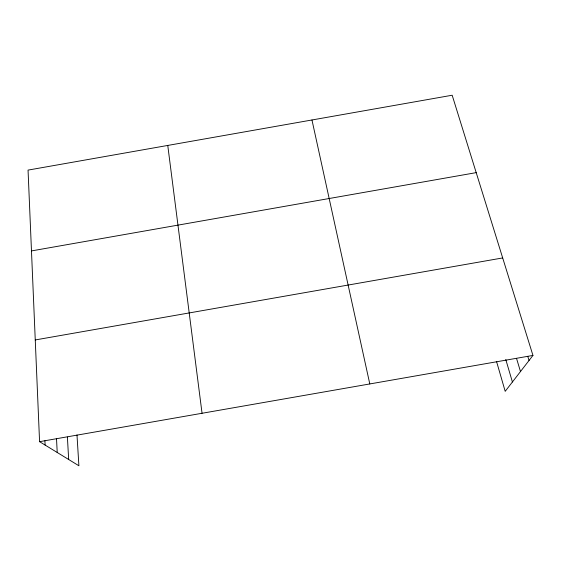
<?xml version="1.0" encoding="UTF-8"?>
<svg xmlns="http://www.w3.org/2000/svg" width="561" height="561" viewBox="0 0 561 561"><rect width="100%" height="100%" fill="white"/><g stroke="black" fill="none" stroke-linecap="round" stroke-linejoin="round"><path stroke-width="0.84" d="M76.99 434.95L78.898 465.77L39.572 441.675L28.05 170.102L452.173 95.23L532.95 355.422L505.195 391.333L496.576 361.6M31.479 250.914L476.205 172.634M35.259 339.945L502.684 257.934M39.572 441.675L532.95 355.422M527.775 356.333L529.044 360.478M516.548 358.444L520.489 371.543M505.784 359.538L512.41 381.999M311.965 119.984L369.797 383.948M167.76 145.439L202.051 413.268M67.397 437.047L68.673 459.501M56.507 438.506L57.222 452.489M44.908 440.743L45.104 445.062"/></g></svg>
